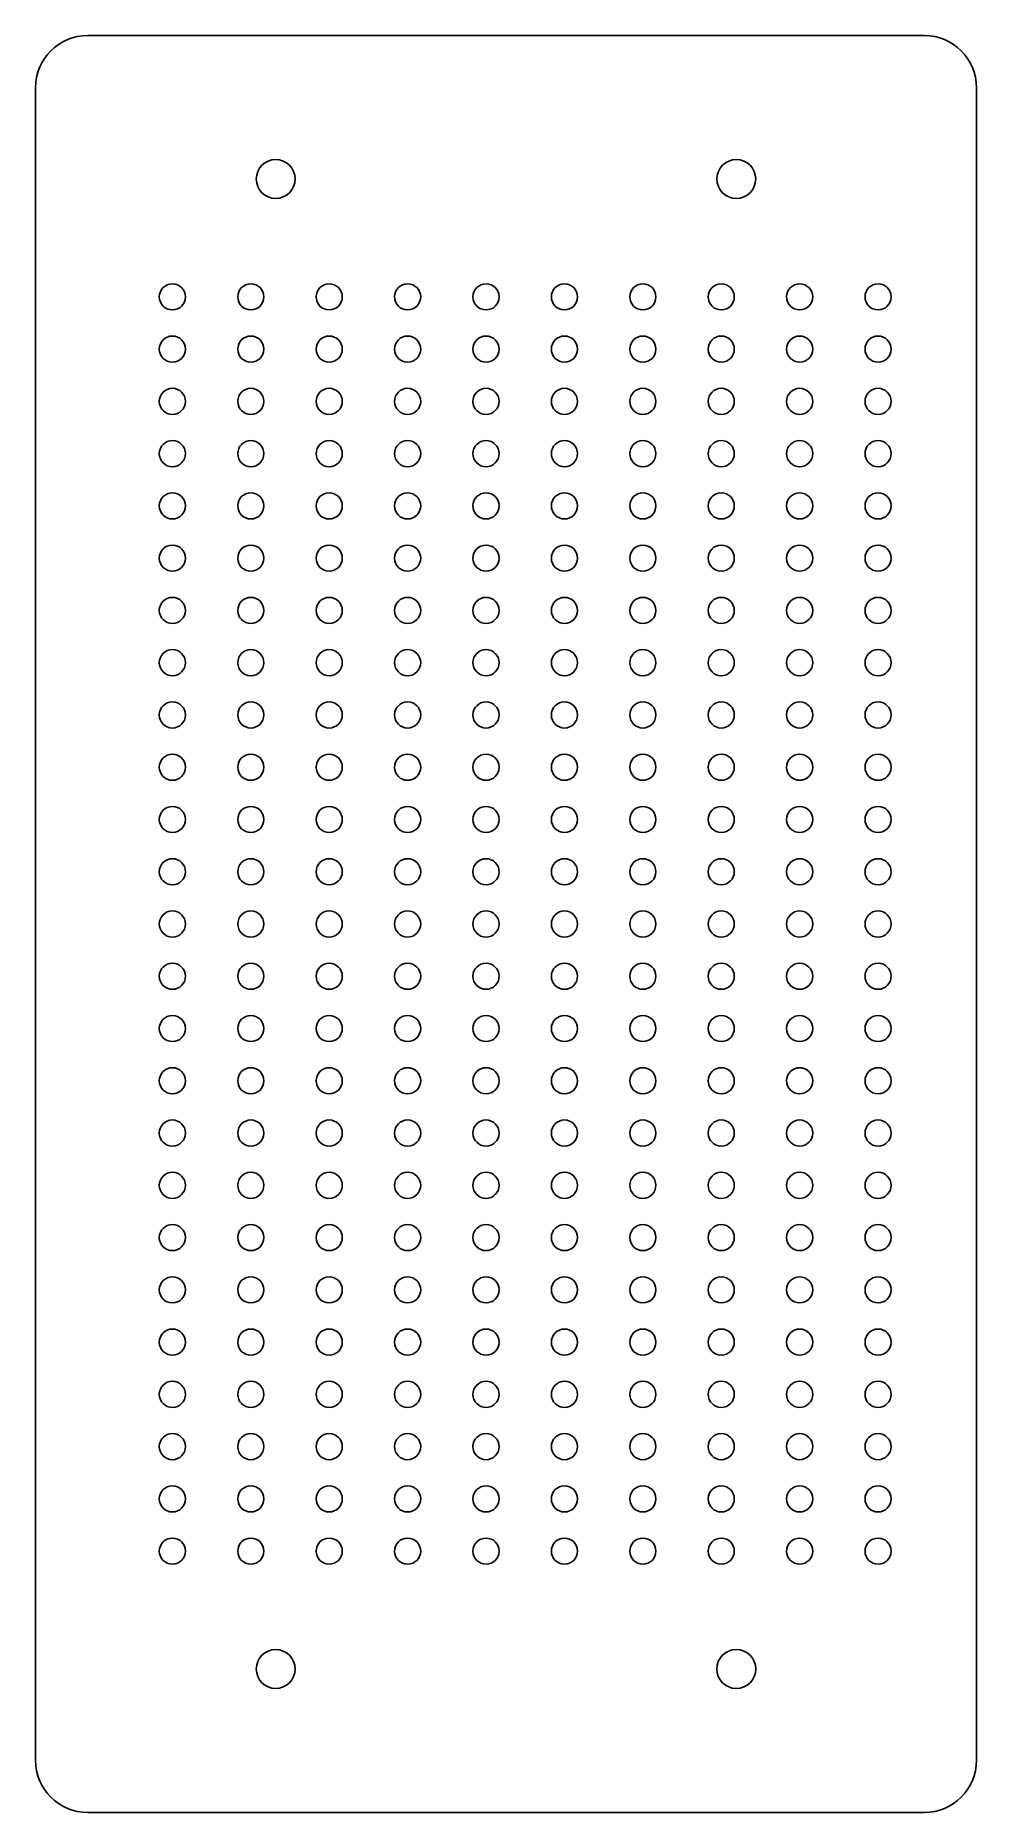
# Model space of a CAD drawing. Header units: millimetres. Extents: x -90 to 90, y -170 to 170.
import ezdxf

# ---------------------------------------------------------------- set-up
doc = ezdxf.new("R2010")
doc.units = ezdxf.units.MM

msp = doc.modelspace()

# ---------------------------------------------------------------- linework, layer by layer
at = {"color": 7, "linetype": 'Continuous', "lineweight": 25}
for p, q in [((80, 170), (-80, 170)), ((-90, 160), (-90, -160)), ((90, -160), (90, 160)), ((-80, -170), (80, -170))]:
    msp.add_line(p, q, dxfattribs=at)
for centre, radius in [((-44.05, 142.55), 3.72), ((44.05, 142.55), 3.72), ((-63.82, 120), 2.5), ((-48.82, 120), 2.5), ((-33.82, 120), 2.5), ((-18.82, 120), 2.5), ((-3.82, 120), 2.5), ((11.18, 120), 2.5), ((26.18, 120), 2.5), ((41.18, 120), 2.5), ((56.18, 120), 2.5), ((71.18, 120), 2.5), ((-63.82, 110), 2.5), ((-48.82, 110), 2.5), ((-33.82, 110), 2.5), ((-18.82, 110), 2.5), ((-3.82, 110), 2.5), ((11.18, 110), 2.5), ((26.18, 110), 2.5), ((41.18, 110), 2.5), ((56.18, 110), 2.5), ((71.18, 110), 2.5), ((-63.82, 100), 2.5), ((-48.82, 100), 2.5), ((-33.82, 100), 2.5), ((-18.82, 100), 2.5), ((-3.82, 100), 2.5), ((11.18, 100), 2.5), ((26.18, 100), 2.5), ((41.18, 100), 2.5), ((56.18, 100), 2.5), ((71.18, 100), 2.5), ((-63.82, 90), 2.5), ((-48.82, 90), 2.5), ((-33.82, 90), 2.5), ((-18.82, 90), 2.5), ((-3.82, 90), 2.5), ((11.18, 90), 2.5), ((26.18, 90), 2.5), ((41.18, 90), 2.5), ((56.18, 90), 2.5), ((71.18, 90), 2.5), ((-63.82, 80), 2.5), ((-48.82, 80), 2.5), ((-33.82, 80), 2.5), ((-18.82, 80), 2.5), ((-3.82, 80), 2.5), ((11.18, 80), 2.5), ((26.18, 80), 2.5), ((41.18, 80), 2.5), ((56.18, 80), 2.5), ((71.18, 80), 2.5), ((-63.82, 70), 2.5), ((-48.82, 70), 2.5), ((-33.82, 70), 2.5), ((-18.82, 70), 2.5), ((-3.82, 70), 2.5), ((11.18, 70), 2.5), ((26.18, 70), 2.5), ((41.18, 70), 2.5), ((56.18, 70), 2.5), ((71.18, 70), 2.5), ((-63.82, 60), 2.5), ((-48.82, 60), 2.5), ((-33.82, 60), 2.5), ((-18.82, 60), 2.5), ((-3.82, 60), 2.5), ((11.18, 60), 2.5), ((26.18, 60), 2.5), ((41.18, 60), 2.5), ((56.18, 60), 2.5), ((71.18, 60), 2.5), ((-63.82, 50), 2.5), ((-48.82, 50), 2.5), ((-33.82, 50), 2.5), ((-18.82, 50), 2.5), ((-3.82, 50), 2.5), ((11.18, 50), 2.5), ((26.18, 50), 2.5), ((41.18, 50), 2.5), ((56.18, 50), 2.5), ((71.18, 50), 2.5), ((-63.82, 40), 2.5), ((-48.82, 40), 2.5), ((-33.82, 40), 2.5), ((-18.82, 40), 2.5), ((-3.82, 40), 2.5), ((11.18, 40), 2.5), ((26.18, 40), 2.5), ((41.18, 40), 2.5), ((56.18, 40), 2.5), ((71.18, 40), 2.5), ((-63.82, 30), 2.5), ((-48.82, 30), 2.5), ((-33.82, 30), 2.5), ((-18.82, 30), 2.5), ((-3.82, 30), 2.5), ((11.18, 30), 2.5), ((26.18, 30), 2.5), ((41.18, 30), 2.5), ((56.18, 30), 2.5), ((71.18, 30), 2.5), ((-63.82, 20), 2.5), ((-48.82, 20), 2.5), ((-33.82, 20), 2.5), ((-18.82, 20), 2.5), ((-3.82, 20), 2.5), ((11.18, 20), 2.5), ((26.18, 20), 2.5), ((41.18, 20), 2.5), ((56.18, 20), 2.5), ((71.18, 20), 2.5), ((-63.82, 10), 2.5), ((-48.82, 10), 2.5), ((-33.82, 10), 2.5), ((-18.82, 10), 2.5), ((-3.82, 10), 2.5), ((11.18, 10), 2.5), ((26.18, 10), 2.5), ((41.18, 10), 2.5), ((56.18, 10), 2.5), ((71.18, 10), 2.5), ((-63.82, 0), 2.5), ((-48.82, 0), 2.5), ((-33.82, 0), 2.5), ((-18.82, 0), 2.5), ((-3.82, 0), 2.5), ((11.18, 0), 2.5), ((26.18, 0), 2.5), ((41.18, 0), 2.5), ((56.18, 0), 2.5), ((71.18, 0), 2.5), ((-63.82, -10), 2.5), ((-48.82, -10), 2.5), ((-33.82, -10), 2.5), ((-18.82, -10), 2.5), ((-3.82, -10), 2.5), ((11.18, -10), 2.5), ((26.18, -10), 2.5), ((41.18, -10), 2.5), ((56.18, -10), 2.5), ((71.18, -10), 2.5), ((-63.82, -20), 2.5), ((-48.82, -20), 2.5), ((-33.82, -20), 2.5), ((-18.82, -20), 2.5), ((-3.82, -20), 2.5), ((11.18, -20), 2.5), ((26.18, -20), 2.5), ((41.18, -20), 2.5), ((56.18, -20), 2.5), ((71.18, -20), 2.5), ((-63.82, -30), 2.5), ((-48.82, -30), 2.5), ((-33.82, -30), 2.5), ((-18.82, -30), 2.5), ((-3.82, -30), 2.5), ((11.18, -30), 2.5), ((26.18, -30), 2.5), ((41.18, -30), 2.5), ((56.18, -30), 2.5), ((71.18, -30), 2.5), ((-63.82, -40), 2.5), ((-48.82, -40), 2.5), ((-33.82, -40), 2.5), ((-18.82, -40), 2.5), ((-3.82, -40), 2.5), ((11.18, -40), 2.5), ((26.18, -40), 2.5), ((41.18, -40), 2.5), ((56.18, -40), 2.5), ((71.18, -40), 2.5), ((-63.82, -50), 2.5), ((-48.82, -50), 2.5), ((-33.82, -50), 2.5), ((-18.82, -50), 2.5), ((-3.82, -50), 2.5), ((11.18, -50), 2.5), ((26.18, -50), 2.5), ((41.18, -50), 2.5), ((56.18, -50), 2.5), ((71.18, -50), 2.5), ((-63.82, -60), 2.5), ((-48.82, -60), 2.5), ((-33.82, -60), 2.5), ((-18.82, -60), 2.5), ((-3.82, -60), 2.5), ((11.18, -60), 2.5), ((26.18, -60), 2.5), ((41.18, -60), 2.5), ((56.18, -60), 2.5), ((71.18, -60), 2.5), ((-63.82, -70), 2.5), ((-48.82, -70), 2.5), ((-33.82, -70), 2.5), ((-18.82, -70), 2.5), ((-3.82, -70), 2.5), ((11.18, -70), 2.5), ((26.18, -70), 2.5), ((41.18, -70), 2.5), ((56.18, -70), 2.5), ((71.18, -70), 2.5), ((-63.82, -80), 2.5), ((-48.82, -80), 2.5), ((-33.82, -80), 2.5), ((-18.82, -80), 2.5), ((-3.82, -80), 2.5), ((11.18, -80), 2.5), ((26.18, -80), 2.5), ((41.18, -80), 2.5), ((56.18, -80), 2.5), ((71.18, -80), 2.5), ((-63.82, -90), 2.5), ((-48.82, -90), 2.5), ((-33.82, -90), 2.5), ((-18.82, -90), 2.5), ((-3.82, -90), 2.5), ((11.18, -90), 2.5), ((26.18, -90), 2.5), ((41.18, -90), 2.5), ((56.18, -90), 2.5), ((71.18, -90), 2.5), ((-63.82, -100), 2.5), ((-48.82, -100), 2.5), ((-33.82, -100), 2.5), ((-18.82, -100), 2.5), ((-3.82, -100), 2.5), ((11.18, -100), 2.5), ((26.18, -100), 2.5), ((41.18, -100), 2.5), ((56.18, -100), 2.5), ((71.18, -100), 2.5), ((-63.82, -110), 2.5), ((-48.82, -110), 2.5), ((-33.82, -110), 2.5), ((-18.82, -110), 2.5), ((-3.82, -110), 2.5), ((11.18, -110), 2.5), ((26.18, -110), 2.5), ((41.18, -110), 2.5), ((56.18, -110), 2.5), ((71.18, -110), 2.5), ((-63.82, -120), 2.5), ((-48.82, -120), 2.5), ((-33.82, -120), 2.5), ((-18.82, -120), 2.5), ((-3.82, -120), 2.5), ((11.18, -120), 2.5), ((26.18, -120), 2.5), ((41.18, -120), 2.5), ((56.18, -120), 2.5), ((71.18, -120), 2.5), ((-44.05, -142.55), 3.72), ((44.05, -142.55), 3.73)]:
    msp.add_circle(centre, radius, dxfattribs=at)
for centre, start, end in [((80, 160), 0, 90), ((-80, 160), 90, 180), ((-80, -160), 180, 270), ((80, -160), 270, 0)]:
    msp.add_arc(centre, 10, start, end, dxfattribs=at)

doc.saveas('drawing.dxf')
